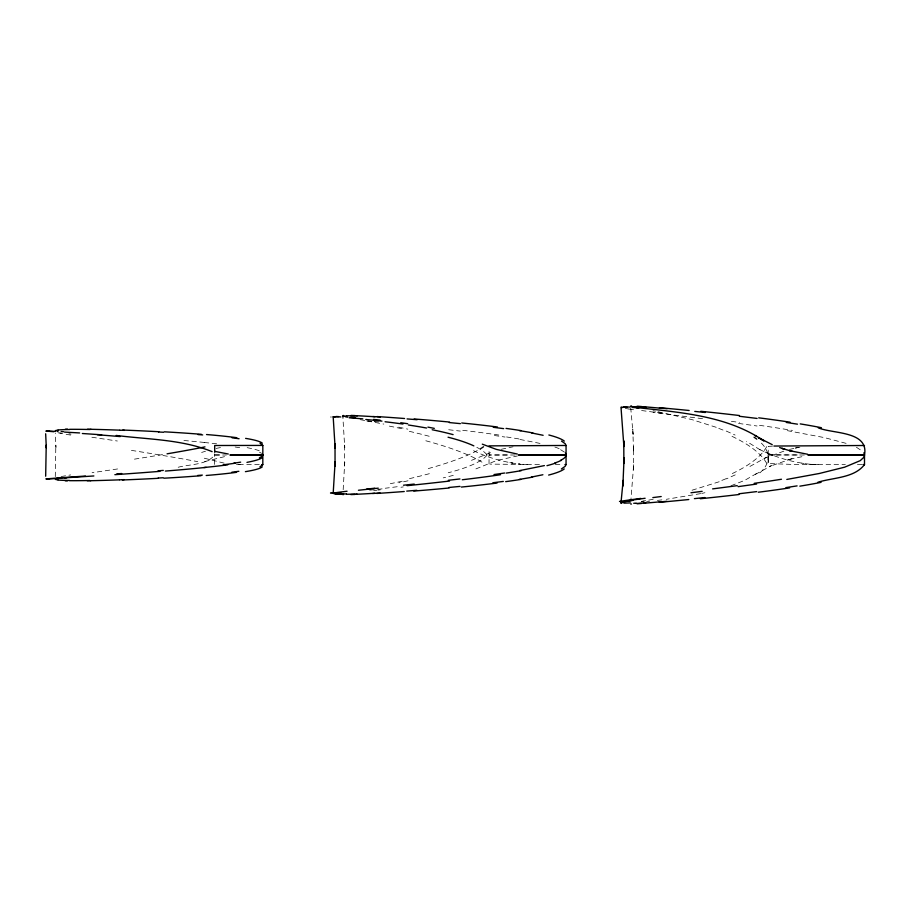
<?xml version="1.0" encoding="UTF-8"?>
<svg xmlns="http://www.w3.org/2000/svg" width="910" height="910" viewBox="0 0 910 910"><rect width="100%" height="100%" fill="white"/><g stroke="black" fill="none" stroke-linecap="round" stroke-linejoin="round"><path stroke-width="0.68" stroke-dasharray="4.55 3.41" d="M214.669 464.453L214.407 453.851M489.034 464.066L489.057 449.779M797.251 454.966L768.233 454.92L768.199 463.531L793.691 464.475L845.379 464.612M630.71 502.479L633.326 469.264L633.553 446.605L633.587 451.826L632.78 429.19L633.133 434.434L630.562 406.11M55.282 476.647L55.84 445.081L55.931 447.481L55.282 433.342M633.326 469.264L633.599 464.054L633.28 469.708M343.172 489.705L344.731 462.223L344.651 466.318L344.64 443.671L344.742 447.765L342.865 416.905M219.651 454.966L214.692 454.966C206.536 465.454 189.291 463.998 177.302 467.501M731.026 485.735L744.789 480.332L756.733 473.416M749.942 466.432L766.641 457.195L762.318 459.334M755.3 474.428L771.498 465.624L769.53 466.443L792.348 458.538L787.559 459.948M475.919 468.9L496.473 460.574L517.426 455.944M735.235 474.884L726.408 478.876M471.494 460.346L493.584 451.394M764.616 458.185L785.967 450.393M719.184 481.743L689.234 491.104M204.67 461.586L225.657 456.365M201.633 452.452L205.512 451.212M789.653 459.334L803.655 456.331M501.274 449.301L513.058 446.787M789.425 449.449L798.548 447.345L793.338 448.539M408.01 480.798L398.91 482.812M701.758 493.402L704.966 492.719M700.677 493.618L666.234 499.317M216.011 448.437L223.268 447.026M653.187 499.249L648.455 500.17M795.397 448.061L802.643 446.742M641.243 501.546L646.236 500.591M641.584 501.41L644.121 501M117.572 468.957L92.092 472.722M400.98 487.248L403.301 486.918M661.889 499.874L656.611 500.511M378.116 490.092L380.334 489.853M373.726 490.57L377.002 490.217M646.646 501.581L649.535 501.285M772.476 446.127L768.233 446.389L768.233 464.555M259.27 464.623L236.623 464.623M555.305 464.612L563.233 464.6M813.517 464.623L819.182 464.635M857.413 464.589L862.361 464.578M214.692 455L226.374 455M515.106 455L489.057 455L508.315 454.966M804.338 455L768.233 454.92M539.437 464.635L490.16 464.111M236.475 464.544L240.16 464.635M527.55 464.623L518.29 463.941L520.338 464.214C503.366 462.098 486.611 457.457 471.38 449.585M815.656 464.623L808.717 464.134L811.527 464.362M366.844 420.943L375.068 421.808M448.698 429.736L460.335 431.101M809.638 464.214C791.916 462.246 774.558 457.059 758.656 448.983L760.385 449.995L746.518 441.339M702.554 418.702L653.107 412.435M738.51 423.412L757.04 426.005M494.358 435.503L505.016 437.05M91.887 437.244L117.344 441.009M235.178 447.003L240.888 447.891M633.542 409.739L628.992 409.034M68.933 433.74L71.048 434.093M787.207 430.623L824.449 437.619L847.096 443.625M801.79 463.122L804.11 463.509M519.928 439.45L541.063 443.614M224.144 463.133L201.508 457.514M360.201 419.658L364.876 420.511M367.367 420.977L383.804 424.094M511.568 462.928L512.944 463.19L508.701 462.337M653.016 410.717L655.496 411.218M658.066 411.729L691.907 419.601L719.014 428.2M398.694 427.143L407.805 429.156M726.248 431.056L735.087 435.048M769.576 453.953L772.658 455.273L764.991 452.008M259.509 452.224L261.659 453.339M856.435 447.254L863.055 451.667M560.594 449.688L564.735 452.338M761.386 443.136A77.919 33.556 3.1 0 1 767.915 454.92M767.983 455A77.953 34.933 0.9 0 1 758.667 473.905M759.486 425.323A128.981 10.419 7.3 0 1 792.485 430.441M731.413 421.341A123.328 4.618 7.7 0 1 739.5 422.433M661.9 413.185A109.837 2.15 6.3 0 1 641.527 410.512M628.776 409.011A102.625 2.719 5.7 0 1 625.307 408.408M766.675 446.605A79.147 29.757 -14.9 0 1 732.186 473.609M718.752 428.405A72.152 22.613 16.6 0 1 725.896 431.238M732.015 436.345A79.136 29.723 14.9 0 1 766.607 463.315M726.055 478.705A72.174 22.682 -16.6 0 1 718.923 481.526M61.311 433.149A86.075 3.606 5.5 0 1 59.798 432.83M70.616 435.071A83.731 2.321 7 0 1 56.545 432.387M131.427 450.382A80.353 2.195 9 0 1 197.754 461.666M61.084 476.59A83.709 2.309 -7 0 1 70.639 474.929M162.526 454.59A80.353 2.229 -9 0 1 131.45 459.618M247.156 447.674A116.332 11.182 1.3 0 1 262.08 452.259M204.215 442.487A113.773 8.201 3.5 0 1 217.945 443.966M183.934 440.497A111.998 6.04 4.1 0 1 206.513 442.67M389.355 426.108A76.565 4.254 12.9 0 1 402.072 428.758M409.329 431.329A75.473 9.202 14 0 1 429.19 436.265M425.823 440.77A76.429 13.741 13.9 0 1 483.449 463.167M402.22 481.208A76.542 4.288 -12.9 0 1 390.333 483.688M429.361 473.689A75.473 9.236 -14 0 1 409.5 478.637M477.272 450.575A76.429 13.775 -13.9 0 1 425.971 469.207M487.009 455.137A76.167 19.087 -7.2 0 1 448.243 472.745M554.872 447.037A128.515 17.279 2.3 0 1 561.345 449.688M506.574 436.959A125.261 11.966 5.4 0 1 521.68 439.416M462.735 430.305A122.076 8.804 6.1 0 1 500.887 435.321M330.569 417.03A112.692 0.717 6.1 0 1 331.467 417.007M332.673 417.087A112.692 0.717 6.1 0 1 334.061 417.201M378.708 421.876A107.153 1.24 5.4 0 1 368.322 420.795M476.829 447.345A76.167 19.053 7.2 0 1 486.952 454.807M382.098 488.863A84.812 3.151 -7.2 0 1 368.596 490.251M397.204 486.725A80.66 5.915 -8.6 0 1 385.248 488.226M453.282 475.338A75.871 14.594 -8.9 0 1 443.238 477.864"/><path stroke-width="1.36" d="M259.942 466.796L262.819 464.623L262.831 445.422L260.021 443.238M561.402 468.957L565.133 466.352L566.054 464.589L566.065 445.468L565.19 443.705L561.515 441.1M864.5 464.703L864.5 455C869.039 430.771 832.548 433.968 818.249 427.825M45.671 476.214L46.228 445.092L46.33 447.925L45.659 433.786M347.074 491.229L342.399 491.798A101.272 1.809 -4.9 0 0 334.129 493.015L333.265 493.254L342.763 494.21L333.185 493.345L335.119 461.791L335.051 466.329L335.028 443.671L335.142 448.209L333.174 416.655M630.562 406.11L631.494 405.962M560.469 460.38C563.062 459.197 567.578 456.661 565.508 453.225M259.407 457.81L262.296 456.149L262.717 454.443M342.831 415.654L343.582 415.472M622.065 502.32L620.995 502.82L623.157 480.378L622.861 486.122L624.078 457.832L623.873 463.497L623.782 440.838L623.896 446.514L620.995 407.191L622.121 407.691M544.385 465.59L519.61 470.607M542.895 474.747L531.36 477.09M817.908 482.243C833.105 477.477 854.262 478.182 864.489 464.578L863.078 464.578M786.809 479.445L819.33 473.484L844.651 467.171L860.28 460.619L863.84 457.298L864.5 455.08L807.875 454.989L864.5 455L863.886 452.782M628.856 500.989L633.36 500.284M240.661 462.155L233.745 463.201M797.103 485.883L785.921 487.612M504.652 473.007L493.982 474.554M756.619 484.052L738.09 486.645M238.864 471.3L231.857 472.21M503.31 481.424L492.879 482.755M661.195 496.53L652.834 497.599M702.156 491.343L690.952 492.765M756.699 491.605L738.943 493.777M459.937 478.944L448.3 480.309M46.069 478.91L46.683 478.842M366.571 489.079L374.772 488.215M403.528 485.212L414.232 484.075M704.92 497.554L694.421 498.623M460.005 486.395L448.903 487.487M666.814 501.296L659.136 501.99M158.021 470.823L163.299 470.402M416.735 490.308L406.724 491.104M197.663 475.475L202.35 475.1M641.47 503.48L637.432 503.765M57.114 478L85.472 476.032M116.799 473.882L121.735 473.53M380.141 493.027L372.645 493.504M158.158 478.034L163.174 477.761M773.898 446.048L864.5 445.502M629.902 502.923L623.873 503.139M489.057 445.866L566.065 445.468M119.528 479.82L124.113 479.638M355.014 494.437L350.828 494.585M338.645 493.413L336.063 493.493M47.786 479.035L48.844 479.013M87.258 480.753L90.795 480.685M65.418 429.179L67.533 429.145M261.75 464.623L262.819 464.623M564.928 464.589L566.054 464.589M262.831 445.422L214.692 445.502L214.692 452.293M623.805 406.872L629.765 407.066M87.496 429.247L91.046 429.327M65.281 480.821L67.385 480.855M335.983 416.507L338.543 416.587M47.718 430.953L48.765 430.987M350.964 415.415L355.173 415.563M119.847 430.191L124.431 430.373M333.686 493.47L343.252 493.891L333.185 493.345M631.449 504.038L630.641 503.969M61.163 431.567L63.575 431.704M158.511 431.988L163.527 432.261M372.895 416.518L380.414 416.996M637.557 406.247L641.63 406.531M350.407 417.315L355.548 417.724M407.066 418.918L417.087 419.715M636.079 407.487C679.634 412.469 726.658 415.324 763.911 440.895L758.565 437.733L772.237 444.66M197.993 434.559L202.68 434.923M116.184 435.446C148.182 439.496 181.909 439.348 212.11 451.644M659.386 408.033L667.087 408.726M449.278 422.558L460.392 423.639M694.774 411.411L705.284 412.492M373.51 419.408L380.107 420.124M46.103 431.101L46.728 431.169M333.265 493.254L343.548 494.528L333.583 493.14L342.82 494.335M739.352 416.268L757.109 418.441M493.243 427.29L503.662 428.633M232.107 437.824L239.091 438.734M807.659 454.261L789.721 450.712L792.485 451.371M400.741 422.718L407.68 423.719M517.346 454.056L496.359 449.392L482.311 444.16M228.274 454.01L214.987 451.417M786.308 422.445L797.49 424.174M531.645 432.967L543.134 435.298M427.905 427.12L434.298 428.371M638.445 407.919L633.144 406.861M347.597 417.224L345.334 416.712M57.114 431.397L58.035 431.647M789.971 450.768L781.929 448.368L784.943 449.278M333.276 416.757L334.175 416.996A101.328 1.809 4.9 0 0 335.005 417.155M779.677 447.549L782.554 448.562M755.198 435.503L756.642 436.516M621.644 503.389A95.061 2.582 -6.2 0 1 621.837 502.729M622.281 502.297A102.557 2.707 -5.7 0 1 629.367 500.944M627.422 500.864A109.769 2.593 -6 0 1 645.122 498.271M619.494 501.455A116.889 1.126 -6.8 0 1 640.89 498.407M737.236 485.656A123.271 2.366 -7.6 0 1 712.61 488.886M781.462 479.251A128.936 8.372 -7.5 0 1 754.174 483.346M621.666 407.259A95.129 2.502 5.8 0 1 627.035 407.225M632.222 407.43A87.94 2.946 7.2 0 1 638.922 407.919M754.037 437.198A77.919 33.556 3.1 0 1 756.779 439.132M800.22 423.889A128.913 14.867 5.5 0 1 821.423 427.711M758.701 417.826A123.851 10.545 6.4 0 1 790.051 422.183M700.768 411.297A116.946 5.79 6.7 0 1 739.466 415.529M659.864 407.748A109.666 2.673 6.4 0 1 689.154 410.49M643.438 406.736A102.011 1.467 5.9 0 1 661.57 408.283M636.34 406.508A94.583 1.536 6.1 0 1 645.884 407.225M631.29 406.611A87.337 1.672 7.5 0 1 636.135 406.872M821.082 482.346A128.867 14.822 -5.5 0 1 799.833 486.167M789.641 487.885A123.794 10.499 -6.4 0 1 758.258 492.23M739 494.517A116.889 5.756 -6.7 0 1 700.347 498.737M688.79 499.533A109.598 2.65 -6.4 0 1 659.613 502.274M661.445 501.717A101.943 1.467 -5.9 0 1 643.381 503.264M645.77 502.786A94.526 1.536 -6.1 0 1 636.272 503.492M636.09 503.128A87.28 1.672 -7.5 0 1 633.724 503.298M204.966 446.878A80.353 2.229 -9 0 1 167.053 453.828M245.62 438.381A114.398 11.102 0.4 0 1 262.376 443.238M206.536 434.536A109.837 8.622 2.2 0 1 236.805 437.699M164.346 431.818A107.118 6.484 2.9 0 1 201.372 434.309M122.748 430.043A103.365 4.732 3 0 1 158.806 431.727M90.625 429.281A99.588 3.742 2.9 0 1 119.563 430.157M69.854 429.315A95.8 3.549 2.9 0 1 90.135 429.509M58.092 429.975A92.194 3.811 3.3 0 1 69.729 429.543M55.237 431.26A88.907 3.993 4.1 0 1 57.956 430.18M55.464 431.567A86.075 3.606 5.5 0 1 55.192 431.374M262.33 466.807A114.387 11.102 -0.4 0 1 245.404 471.653M236.554 472.335A109.814 8.611 -2.2 0 1 206.195 475.486M201.019 475.714A107.084 6.472 -2.9 0 1 163.971 478.205M158.431 478.296A103.331 4.721 -3 0 1 122.418 479.968M119.267 479.854A99.554 3.731 -2.9 0 1 90.397 480.719M89.919 480.503A95.766 3.549 -2.9 0 1 69.717 480.685M69.592 480.457A92.16 3.811 -3.3 0 1 58.035 480.025M57.887 479.809A88.884 3.993 -4.1 0 1 55.078 479.115M53.906 431.715A99.554 0.705 3.4 0 1 48.059 431.238M46.137 431.101A96.05 0.717 3.3 0 1 53.872 431.34M64.587 432.102A92.672 0.774 3.7 0 1 79.614 432.944M82.344 433.513A89.43 1.331 4.4 0 1 101.681 434.821M97.336 434.752A86.769 2.662 5.1 0 1 120.177 436.584M262.034 457.775A116.321 11.17 -1.4 0 1 246.951 462.36M234.996 463.224A112.578 8.668 -3.2 0 1 223.177 464.794M227.739 464.839A113.75 8.179 -3.5 0 1 203.863 467.547M206.161 467.365A111.987 6.017 -4.1 0 1 165.381 471.061M160.012 471.346A109.302 3.276 -4.4 0 1 114.853 474.667M93.866 475.953A106.322 1.081 -4.2 0 1 58.604 478.182M47.923 478.762A99.531 0.705 -3.4 0 1 60.06 477.83M54.065 478.649A96.028 0.717 -3.3 0 1 46.205 478.899M66.817 477.773A92.649 0.774 -3.7 0 1 64.746 477.887M483.54 446.764A76.429 13.775 -13.9 0 1 480.548 448.71M548.855 434.991A126.99 17.256 1.5 0 1 564.337 441.1M519.553 430.658A120.313 12.99 4 0 1 532.873 432.933M506.028 428.405A121.292 12.285 4.4 0 1 521.055 430.612M461.734 422.979A117.003 9.032 5.1 0 1 497.44 426.995M414.13 418.964A111.441 5.517 5.4 0 1 449.529 422.047M377.024 416.564A105.594 3.253 5.1 0 1 404.586 418.509M356.982 415.745A99.52 2.446 4.9 0 1 374.988 416.757M346.573 415.768A93.559 2.559 5.1 0 1 357.061 416.075M342.695 416.427A87.974 2.707 6.3 0 1 346.448 416.086M342.877 416.791A83.083 1.934 8.3 0 1 343.479 416.7M564.257 468.957A126.968 17.244 -1.5 0 1 548.628 475.065M532.577 477.124A120.279 12.956 -4 0 1 519.235 479.388M520.725 479.445A121.257 12.251 -4.4 0 1 505.664 481.652M497.053 483.051A116.958 8.998 -5.1 0 1 461.313 487.066M449.108 487.999A111.384 5.494 -5.4 0 1 413.754 491.07M404.256 491.514A105.549 3.242 -5.1 0 1 376.774 493.447M374.806 493.254A99.474 2.446 -4.9 0 1 356.868 494.255M356.936 493.937A93.502 2.559 -5.2 0 1 346.517 494.232M346.391 493.914A87.929 2.707 -6.3 0 1 343.207 493.777M333.959 416.814A95.47 1.706 4.9 0 1 340.806 416.951M349.144 417.804A89.885 1.865 5.7 0 1 362.806 418.85M365.809 419.487A84.857 3.139 7.1 0 1 381.938 421.114M385.055 421.751A80.694 5.881 8.6 0 1 402.959 424.049M408.431 425.004A77.646 9.919 9.4 0 1 426.585 428.03M432.182 429.748A75.883 14.549 8.9 0 1 453.1 434.616M448.061 437.221A76.167 19.053 7.2 0 1 473.848 445.877M561.231 460.38A128.503 17.267 -2.4 0 1 554.69 463.031M555.794 463.019A129.254 16.79 -3 0 1 546.978 465.67M521.35 470.641A125.239 11.932 -5.4 0 1 506.21 473.098M500.489 474.736A122.042 8.759 -6.1 0 1 462.291 479.752M449.506 481.06A117.629 4.209 -6.5 0 1 407.111 485.678M332.73 492.913A112.647 0.694 -6.1 0 1 330.887 492.913M358.426 490.262A107.096 1.251 -5.4 0 1 378.287 488.17M340.966 493.038A95.425 1.695 -4.9 0 1 334.015 493.186M262.831 455L229.911 455L262.831 455.034M566.065 455L518.507 455L566.065 455.057"/></g></svg>
